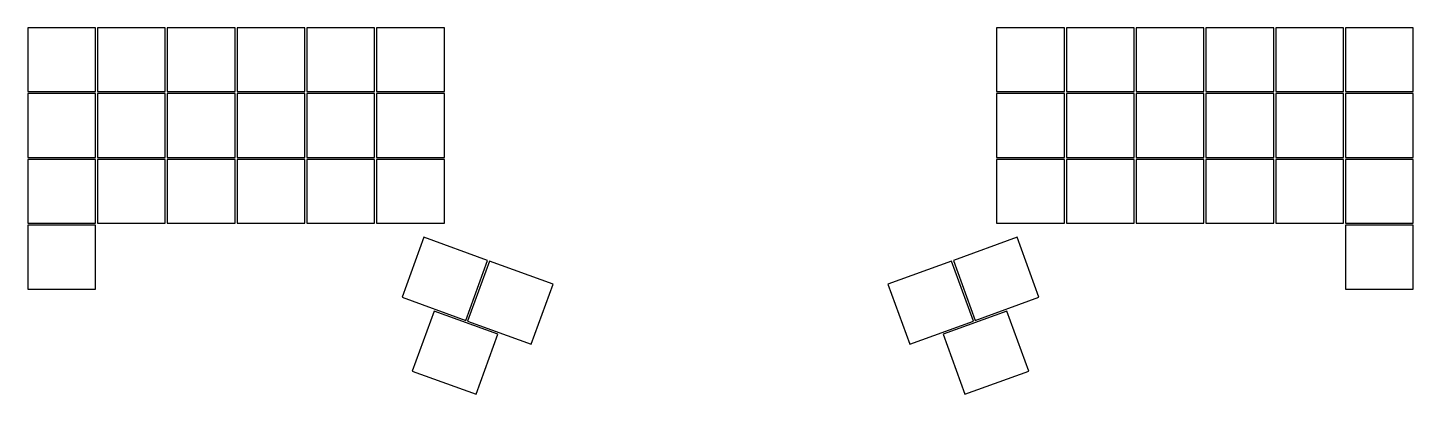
# Model space of a CAD drawing. Header units: millimetres. Extents: x 91 to 449, y -135 to -41.
import ezdxf

# ---------------------------------------------------------------- set-up
doc = ezdxf.new("R2010")
doc.units = ezdxf.units.MM

msp = doc.modelspace()

# ---------------------------------------------------------------- linework, layer by layer
for p, q in [((108.75, -40.75), (91.25, -40.75)), ((91.25, -40.75), (91.25, -57.25)), ((108.75, -57.25), (108.75, -40.75)), ((126.75, -40.75), (109.25, -40.75)), ((109.25, -40.75), (109.25, -57.25)), ((126.75, -57.25), (126.75, -40.75)), ((144.75, -40.75), (127.25, -40.75)), ((127.25, -40.75), (127.25, -57.25)), ((144.75, -57.25), (144.75, -40.75)), ((162.75, -40.75), (145.25, -40.75)), ((145.25, -40.75), (145.25, -57.25)), ((162.75, -57.25), (162.75, -40.75)), ((180.75, -40.75), (163.25, -40.75)), ((163.25, -40.75), (163.25, -57.25)), ((180.75, -57.25), (180.75, -40.75)), ((198.75, -40.75), (181.25, -40.75)), ((181.25, -40.75), (181.25, -57.25)), ((198.75, -57.25), (198.75, -40.75)), ((358.75, -40.75), (341.25, -40.75)), ((341.25, -40.75), (341.25, -57.25)), ((358.75, -57.25), (358.75, -40.75)), ((376.75, -40.75), (359.25, -40.75)), ((359.25, -40.75), (359.25, -57.25)), ((376.75, -57.25), (376.75, -40.75)), ((394.75, -40.75), (377.25, -40.75)), ((377.25, -40.75), (377.25, -57.25)), ((394.75, -57.25), (394.75, -40.75)), ((412.75, -40.75), (395.25, -40.75)), ((395.25, -40.75), (395.25, -57.25)), ((412.75, -57.25), (412.75, -40.75)), ((430.75, -40.75), (413.25, -40.75)), ((413.25, -40.75), (413.25, -57.25)), ((430.75, -57.25), (430.75, -40.75)), ((448.75, -40.75), (431.25, -40.75)), ((431.25, -40.75), (431.25, -57.25)), ((448.75, -57.25), (448.75, -40.75)), ((91.25, -57.25), (108.75, -57.25)), ((108.75, -57.75), (91.25, -57.75)), ((91.25, -57.75), (91.25, -74.25)), ((108.75, -74.25), (108.75, -57.75)), ((109.25, -57.25), (126.75, -57.25)), ((126.75, -57.75), (109.25, -57.75)), ((109.25, -57.75), (109.25, -74.25)), ((126.75, -74.25), (126.75, -57.75)), ((127.25, -57.25), (144.75, -57.25)), ((144.75, -57.75), (127.25, -57.75)), ((127.25, -57.75), (127.25, -74.25)), ((144.75, -74.25), (144.75, -57.75)), ((145.25, -57.25), (162.75, -57.25)), ((162.75, -57.75), (145.25, -57.75)), ((145.25, -57.75), (145.25, -74.25)), ((162.75, -74.25), (162.75, -57.75)), ((163.25, -57.25), (180.75, -57.25)), ((180.75, -57.75), (163.25, -57.75)), ((163.25, -57.75), (163.25, -74.25)), ((180.75, -74.25), (180.75, -57.75)), ((181.25, -57.25), (198.75, -57.25)), ((198.75, -57.75), (181.25, -57.75)), ((181.25, -57.75), (181.25, -74.25)), ((198.75, -74.25), (198.75, -57.75)), ((341.25, -57.25), (358.75, -57.25)), ((358.75, -57.75), (341.25, -57.75)), ((341.25, -57.75), (341.25, -74.25)), ((358.75, -74.25), (358.75, -57.75)), ((359.25, -57.25), (376.75, -57.25)), ((376.75, -57.75), (359.25, -57.75)), ((359.25, -57.75), (359.25, -74.25)), ((376.75, -74.25), (376.75, -57.75)), ((377.25, -57.25), (394.75, -57.25)), ((394.75, -57.75), (377.25, -57.75)), ((377.25, -57.75), (377.25, -74.25)), ((394.75, -74.25), (394.75, -57.75)), ((395.25, -57.25), (412.75, -57.25)), ((412.75, -57.75), (395.25, -57.75)), ((395.25, -57.75), (395.25, -74.25)), ((412.75, -74.25), (412.75, -57.75)), ((413.25, -57.25), (430.75, -57.25)), ((430.75, -57.75), (413.25, -57.75)), ((413.25, -57.75), (413.25, -74.25)), ((430.75, -74.25), (430.75, -57.75)), ((431.25, -57.25), (448.75, -57.25)), ((448.75, -57.75), (431.25, -57.75)), ((431.25, -57.75), (431.25, -74.25)), ((448.75, -74.25), (448.75, -57.75)), ((91.25, -74.25), (108.75, -74.25)), ((108.75, -74.75), (91.25, -74.75)), ((91.25, -74.75), (91.25, -91.25)), ((108.75, -91.25), (108.75, -74.75)), ((109.25, -74.25), (126.75, -74.25)), ((126.75, -74.75), (109.25, -74.75)), ((109.25, -74.75), (109.25, -91.25)), ((126.75, -91.25), (126.75, -74.75)), ((127.25, -74.25), (144.75, -74.25)), ((144.75, -74.75), (127.25, -74.75)), ((127.25, -74.75), (127.25, -91.25)), ((144.75, -91.25), (144.75, -74.75)), ((145.25, -74.25), (162.75, -74.25)), ((162.75, -74.75), (145.25, -74.75)), ((145.25, -74.75), (145.25, -91.25)), ((162.75, -91.25), (162.75, -74.75)), ((163.25, -74.25), (180.75, -74.25)), ((180.75, -74.75), (163.25, -74.75)), ((163.25, -74.75), (163.25, -91.25)), ((180.75, -91.25), (180.75, -74.75)), ((181.25, -74.25), (198.75, -74.25)), ((198.75, -74.75), (181.25, -74.75)), ((181.25, -74.75), (181.25, -91.25)), ((198.75, -91.25), (198.75, -74.75)), ((341.25, -74.25), (358.75, -74.25)), ((358.75, -74.75), (341.25, -74.75)), ((341.25, -74.75), (341.25, -91.25)), ((358.75, -91.25), (358.75, -74.75)), ((359.25, -74.25), (376.75, -74.25)), ((376.75, -74.75), (359.25, -74.75)), ((359.25, -74.75), (359.25, -91.25)), ((376.75, -91.25), (376.75, -74.75)), ((377.25, -74.25), (394.75, -74.25)), ((394.75, -74.75), (377.25, -74.75)), ((377.25, -74.75), (377.25, -91.25)), ((394.75, -91.25), (394.75, -74.75)), ((395.25, -74.25), (412.75, -74.25)), ((412.75, -74.75), (395.25, -74.75)), ((395.25, -74.75), (395.25, -91.25)), ((412.75, -91.25), (412.75, -74.75)), ((413.25, -74.25), (430.75, -74.25)), ((430.75, -74.75), (413.25, -74.75)), ((413.25, -74.75), (413.25, -91.25)), ((430.75, -91.25), (430.75, -74.75)), ((431.25, -74.25), (448.75, -74.25)), ((448.75, -74.75), (431.25, -74.75)), ((431.25, -74.75), (431.25, -91.25)), ((448.75, -91.25), (448.75, -74.75)), ((91.25, -91.25), (108.75, -91.25)), ((108.75, -91.75), (91.25, -91.75)), ((91.25, -91.75), (91.25, -108.25)), ((108.75, -108.25), (108.75, -91.75)), ((109.25, -91.25), (126.75, -91.25)), ((127.25, -91.25), (144.75, -91.25)), ((145.25, -91.25), (162.75, -91.25)), ((163.25, -91.25), (180.75, -91.25)), ((181.25, -91.25), (198.75, -91.25)), ((341.25, -91.25), (358.75, -91.25)), ((359.25, -91.25), (376.75, -91.25)), ((377.25, -91.25), (394.75, -91.25)), ((395.25, -91.25), (412.75, -91.25)), ((413.25, -91.25), (430.75, -91.25)), ((431.25, -91.25), (448.75, -91.25)), ((448.75, -91.75), (431.25, -91.75)), ((431.25, -91.75), (431.25, -108.25)), ((448.75, -108.25), (448.75, -91.75)), ((193.47, -94.85), (187.83, -110.35)), ((209.92, -100.83), (193.47, -94.85)), ((346.53, -94.85), (330.08, -100.83)), ((352.17, -110.35), (346.53, -94.85)), ((204.27, -116.34), (209.92, -100.83)), ((210.39, -101), (204.74, -116.51)), ((226.83, -106.99), (210.39, -101)), ((329.61, -101), (313.17, -106.99)), ((335.26, -116.51), (329.61, -101)), ((330.08, -100.83), (335.73, -116.34)), ((221.19, -122.49), (226.83, -106.99)), ((313.17, -106.99), (318.81, -122.49)), ((91.25, -108.25), (108.75, -108.25)), ((187.83, -110.35), (204.27, -116.34)), ((335.73, -116.34), (352.17, -110.35)), ((431.25, -108.25), (448.75, -108.25)), ((196.11, -113.9), (190.47, -129.4)), ((212.56, -119.89), (196.11, -113.9)), ((343.89, -113.9), (327.44, -119.89)), ((349.53, -129.4), (343.89, -113.9)), ((204.74, -116.51), (221.19, -122.49)), ((318.81, -122.49), (335.26, -116.51)), ((206.92, -135.39), (212.56, -119.89)), ((327.44, -119.89), (333.08, -135.39)), ((190.47, -129.4), (206.92, -135.39)), ((333.08, -135.39), (349.53, -129.4))]:
    msp.add_line(p, q)

doc.saveas('drawing.dxf')
